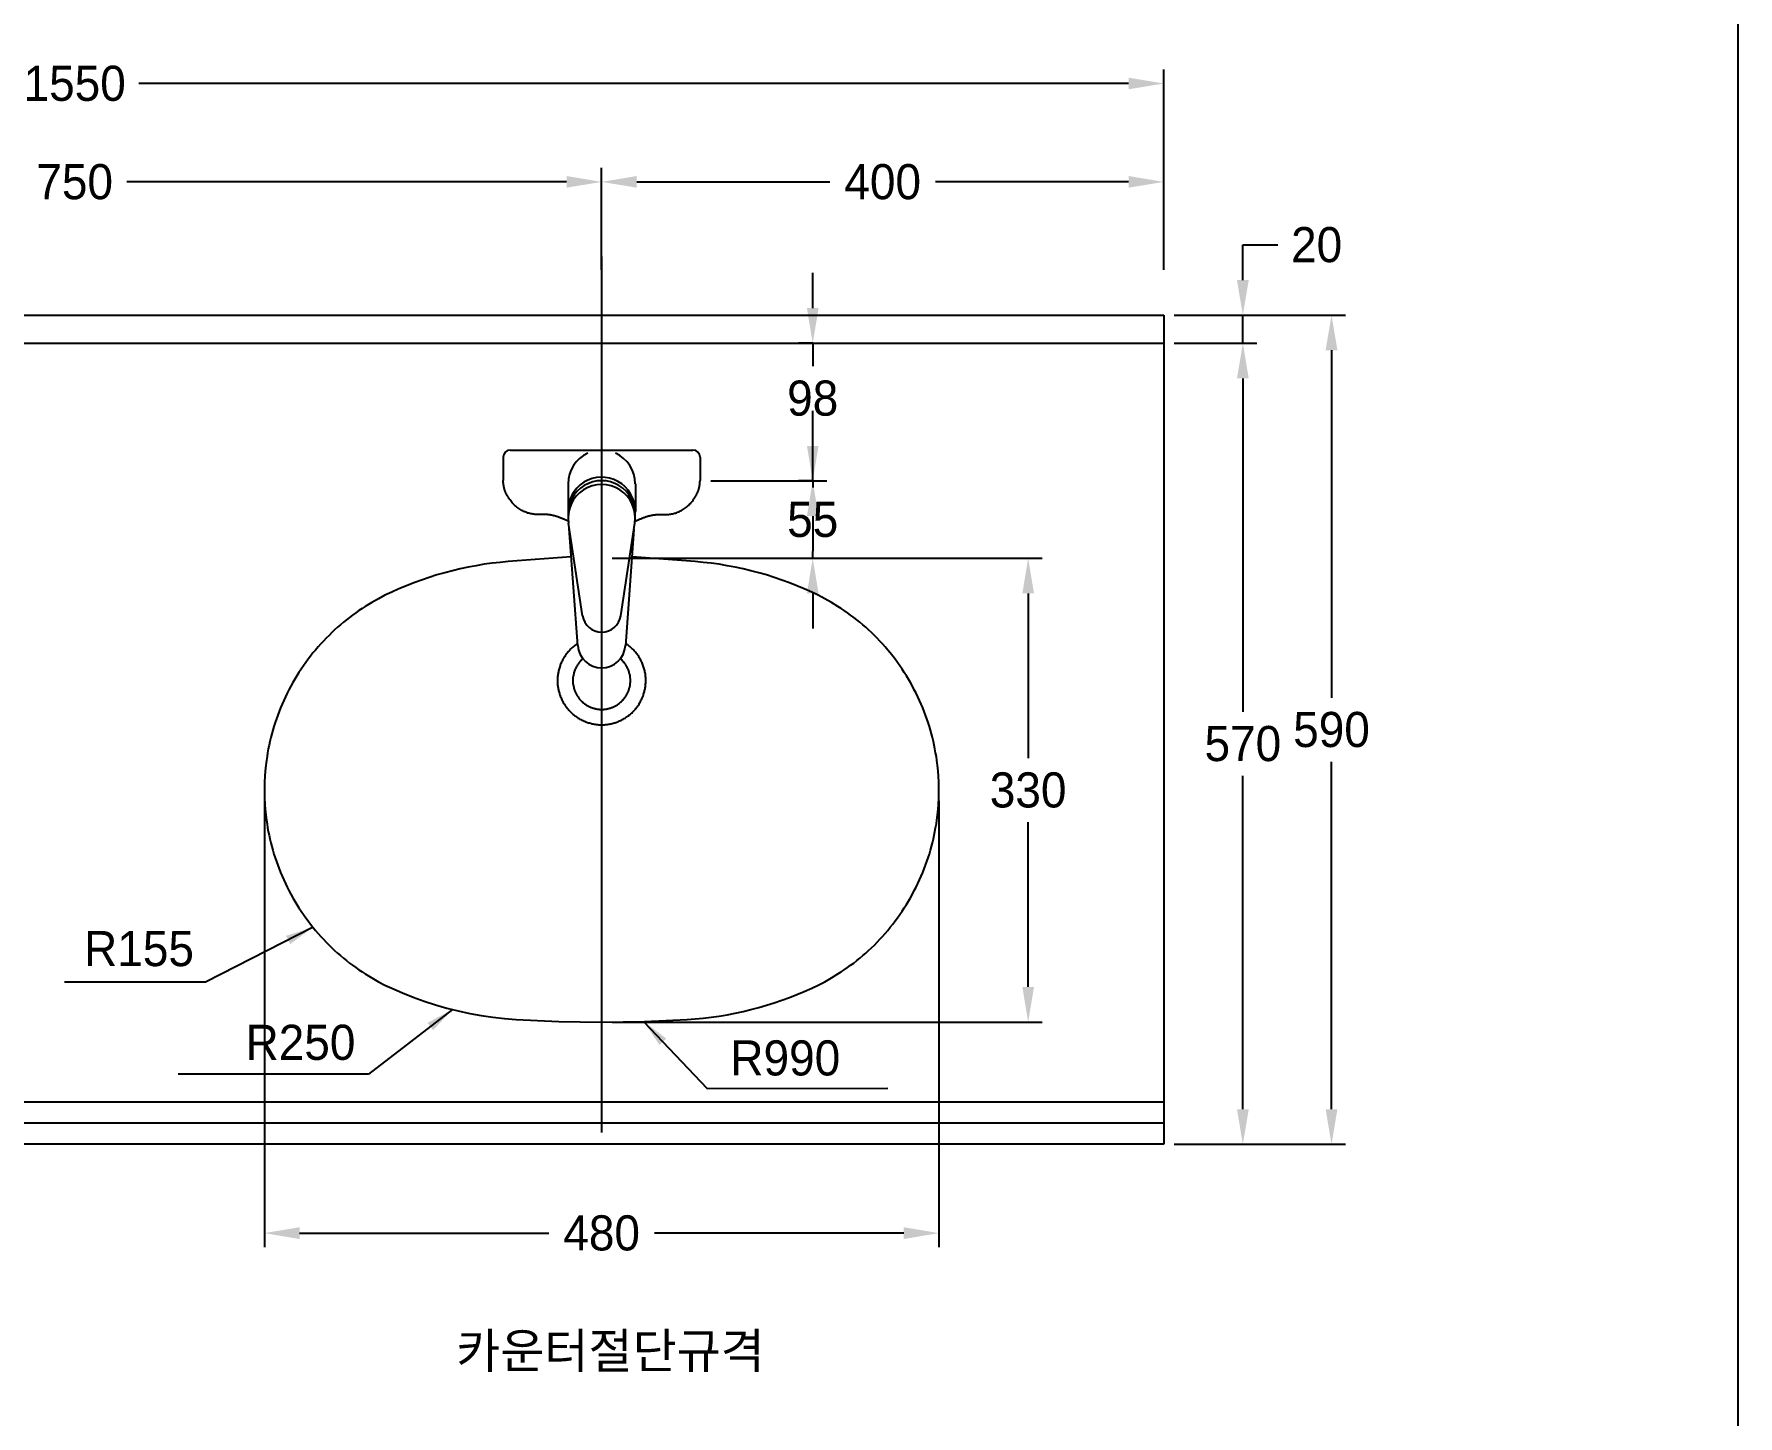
# Model space of a CAD drawing. Header units: millimetres. Extents: x 0 to 4460, y -80 to 3036.
# Drawn here: x 948 to 2160, y 1160 to 2143 of the extents above; entities that cross this region are included whole.
import ezdxf
from ezdxf.lldxf.tags import DXFTag

# ---------------------------------------------------------------- set-up
doc = ezdxf.new("R2010")
doc.units = ezdxf.units.MM
doc.header["$LTSCALE"] = 0.5
doc.header["$MEASUREMENT"] = 0
for name, color, linetype in [('TEXT', 7, 'Continuous'), ('내부선 및 부속', 4, 'Continuous'), ('도각라인', 7, 'Continuous'), ('외형선', 3, 'Continuous'), ('중심선', 1, 'DASHED'), ('치수선', 7, 'Continuous')]:
    doc.layers.add(name, color=color, linetype=linetype)
doc.styles.add('____', font='')
doc.styles.add('____ 01', font='arial.ttf')
doc.styles.add('타이틀', font='H2GTRM.TTF', dxfattribs={"height": 25})
doc.styles.get('____').set_extended_font_data('굴림')
tags = doc.linetypes.add('DASHDOT', pattern=[70, 31, -13, 13, -13]).pattern_tags.tags
tags[10:11] = [DXFTag(74, 4), DXFTag(75, 0), DXFTag(340, '0'), DXFTag(46, 0.0), DXFTag(50, 0.0), DXFTag(44, 0.0), DXFTag(45, 0.0)]
tags[8:9] = [DXFTag(74, 4), DXFTag(75, 0), DXFTag(340, '0'), DXFTag(46, 0.0), DXFTag(50, 0.0), DXFTag(44, 0.0), DXFTag(45, 0.0)]
tags[6:7] = [DXFTag(74, 4), DXFTag(75, 0), DXFTag(340, '0'), DXFTag(46, 0.0), DXFTag(50, 0.0), DXFTag(44, 0.0), DXFTag(45, 0.0)]
tags[4:5] = [DXFTag(74, 4), DXFTag(75, 0), DXFTag(340, '0'), DXFTag(46, 0.0), DXFTag(50, 0.0), DXFTag(44, 0.0), DXFTag(45, 0.0)]
tags = doc.linetypes.add('DASHED', pattern=[25.72, 12.86, -12.86]).pattern_tags.tags
tags[6:7] = [DXFTag(74, 4), DXFTag(75, 0), DXFTag(340, '0'), DXFTag(46, 0.0), DXFTag(50, 0.0), DXFTag(44, 0.0), DXFTag(45, 0.0)]
tags[4:5] = [DXFTag(74, 4), DXFTag(75, 0), DXFTag(340, '0'), DXFTag(46, 0.0), DXFTag(50, 0.0), DXFTag(44, 0.0), DXFTag(45, 0.0)]
doc.dimstyles.new('DEFAULT', dxfattribs={"dimtxt": 30, "dimasz": 20, "dimexe": 20, "dimexo": 0.0625, "dimgap": 0.09, "dimtad": 1, "dimtoh": 1, "dimdec": 0, "dimzin": 0, "dimdsep": 46, "dimtxsty": '____ 01', "dimcen": 0.09, "dimadec": 0, "dimazin": 0, "dimtfac": 1, "dimtdec": 4, "dimtofl": 0, "dimtmove": 0, "dimatfit": 3, "dimfxl": 1, "dimtolj": 1, "dimtzin": 0, "dimarcsym": 0})
doc.dimstyles.new('MSADIM', dxfattribs={"dimtxt": 35, "dimasz": 25, "dimexe": 10, "dimexo": 7.5, "dimgap": 0.09, "dimtad": 0, "dimtoh": 1, "dimdec": 0, "dimzin": 1, "dimdsep": 46, "dimtxsty": '____', "dimcen": 11.25, "dimadec": 0, "dimazin": 0, "dimtfac": 1, "dimtdec": 4, "dimtix": 1, "dimtmove": 0, "dimatfit": 3, "dimfxl": 1, "dimtolj": 1, "dimtzin": 1, "dimarcsym": 0})

# ---------------------------------------------------------------- blocks, each defined once
blk = doc.blocks.new('*D8')
at = {"layer": '치수선', "color": 0, "linetype": 'Continuous', "lineweight": -2, "transparency": 16777216}
for p, q in [((1807.7, 1968.3), (1807.7, 1993.3)), ((1807.7, 1993.3), (1832.7, 1993.3)), ((1758.9, 1943.3), (1817.7, 1943.3)), ((1807.7, 1923.3), (1807.7, 1943.3)), ((1758.9, 1923.3), (1817.7, 1923.3)), ((1807.7, 1898.3), (1807.7, 1873.3))]:
    blk.add_line(p, q, dxfattribs=at)
at = {"layer": '치수선', "color": 0, "linetype": 'Continuous', "transparency": 16777216}
for points in [[(1803.5, 1968.3), (1811.9, 1968.3), (1807.7, 1943.3)], [(1803.5, 1898.3), (1811.9, 1898.3), (1807.7, 1923.3)]]:
    blk.add_solid(points, dxfattribs=at)
at = {"layer": '치수선', "color": 0, "linetype": 'Continuous', "transparency": 16777216, "insert": (1860.2, 1993.3), "char_height": 25, "attachment_point": 5, "style": '____'}
blk.add_mtext('\\A1;20', dxfattribs=at)
blk = doc.blocks.new('*D9')
at = {"layer": '치수선', "color": 0, "linetype": 'Continuous', "lineweight": -2, "transparency": 16777216}
for p, q in [((1351.4, 1975.6), (1351.4, 2048.1)), ((1376.4, 2038.1), (1513.8, 2038.1)), ((1726.4, 2038.1), (1589.1, 2038.1)), ((1751.4, 1975.6), (1751.4, 2048.1))]:
    blk.add_line(p, q, dxfattribs=at)
at = {"layer": '치수선', "color": 0, "linetype": 'Continuous', "transparency": 16777216}
for points in [[(1376.4, 2042.3), (1376.4, 2034), (1351.4, 2038.1)], [(1726.4, 2042.3), (1726.4, 2034), (1751.4, 2038.1)]]:
    blk.add_solid(points, dxfattribs=at)
at = {"layer": '치수선', "color": 0, "linetype": 'Continuous', "transparency": 16777216, "insert": (1551.4, 2038.1), "char_height": 25, "attachment_point": 5, "style": '____'}
blk.add_mtext('\\A1;400', dxfattribs=at)
blk = doc.blocks.new('*D10')
at = {"layer": '치수선', "color": 0, "linetype": 'Continuous', "lineweight": -2, "transparency": 16777216}
for p, q in [((1784.2, 1943.3), (1880.8, 1943.3)), ((1870.8, 1918.3), (1870.8, 1671.1)), ((1870.8, 1378.3), (1870.8, 1625.5)), ((1758.9, 1353.3), (1880.8, 1353.3))]:
    blk.add_line(p, q, dxfattribs=at)
at = {"layer": '치수선', "color": 0, "linetype": 'Continuous', "transparency": 16777216}
for points in [[(1866.6, 1918.3), (1875, 1918.3), (1870.8, 1943.3)], [(1866.6, 1378.3), (1875, 1378.3), (1870.8, 1353.3)]]:
    blk.add_solid(points, dxfattribs=at)
at = {"layer": '치수선', "color": 0, "linetype": 'Continuous', "transparency": 16777216, "insert": (1870.8, 1648.3), "char_height": 25, "attachment_point": 5, "style": '____'}
blk.add_mtext('\\A1;590', dxfattribs=at)
blk = doc.blocks.new('*D11')
at = {"layer": '치수선', "color": 0, "linetype": 'Continuous', "lineweight": -2, "transparency": 16777216}
for p, q in [((1784.2, 1923.3), (1817.7, 1923.3)), ((1807.7, 1898.3), (1807.7, 1661.1)), ((1807.7, 1378.3), (1807.7, 1615.4)), ((1758.9, 1353.3), (1817.7, 1353.3))]:
    blk.add_line(p, q, dxfattribs=at)
at = {"layer": '치수선', "color": 0, "linetype": 'Continuous', "transparency": 16777216}
for points in [[(1803.5, 1898.3), (1811.9, 1898.3), (1807.7, 1923.3)], [(1803.5, 1378.3), (1811.9, 1378.3), (1807.7, 1353.3)]]:
    blk.add_solid(points, dxfattribs=at)
at = {"layer": '치수선', "color": 0, "linetype": 'Continuous', "transparency": 16777216, "insert": (1807.7, 1638.3), "char_height": 25, "attachment_point": 5, "style": '____'}
blk.add_mtext('\\A1;570', dxfattribs=at)
blk = doc.blocks.new('*D14')
at = {"layer": '치수선', "color": 0, "linetype": 'Continuous', "lineweight": -2, "transparency": 16777216}
for p, q in [((601.4, 1975.6), (601.4, 2048.1)), ((626.4, 2038.1), (939.3, 2038.1)), ((1326.4, 2038.1), (1013.5, 2038.1)), ((1351.4, 1975.6), (1351.4, 2048.1))]:
    blk.add_line(p, q, dxfattribs=at)
at = {"layer": '치수선', "color": 0, "linetype": 'Continuous', "transparency": 16777216}
for points in [[(626.4, 2042.3), (626.4, 2034), (601.4, 2038.1)], [(1326.4, 2042.3), (1326.4, 2034), (1351.4, 2038.1)]]:
    blk.add_solid(points, dxfattribs=at)
at = {"layer": '치수선', "color": 0, "linetype": 'Continuous', "transparency": 16777216, "insert": (976.4, 2038.1), "char_height": 25, "attachment_point": 5, "style": '____'}
blk.add_mtext('\\A1;750', dxfattribs=at)
blk = doc.blocks.new('*D20')
at = {"layer": '치수선', "color": 0, "linetype": 'Continuous', "lineweight": -2, "transparency": 16777216}
for p, q in [((201.4, 1975.6), (201.4, 2118.1)), ((1751.4, 1975.6), (1751.4, 2118.1)), ((226.4, 2108.1), (930.7, 2108.1)), ((1726.4, 2108.1), (1022.1, 2108.1))]:
    blk.add_line(p, q, dxfattribs=at)
at = {"layer": '치수선', "color": 0, "linetype": 'Continuous', "transparency": 16777216}
for points in [[(226.4, 2112.3), (226.4, 2104), (201.4, 2108.1)], [(1726.4, 2112.3), (1726.4, 2104), (1751.4, 2108.1)]]:
    blk.add_solid(points, dxfattribs=at)
at = {"layer": '치수선', "color": 0, "linetype": 'Continuous', "transparency": 16777216, "insert": (976.4, 2108.1), "char_height": 25, "attachment_point": 5, "style": '____'}
blk.add_mtext('\\A1;1550', dxfattribs=at)
blk = doc.blocks.new('*D23')
at = {"layer": '치수선', "color": 0, "linetype": 'Continuous', "lineweight": -2, "transparency": 16777216}
for p, q in [((1358.9, 1770.3), (1664.9, 1770.3)), ((1654.9, 1745.3), (1654.9, 1628.1)), ((1654.9, 1465.3), (1654.9, 1582.5)), ((1358.9, 1440.3), (1664.9, 1440.3))]:
    blk.add_line(p, q, dxfattribs=at)
at = {"layer": '치수선', "color": 0, "linetype": 'Continuous', "transparency": 16777216}
for points in [[(1650.8, 1745.3), (1659.1, 1745.3), (1654.9, 1770.3)], [(1650.8, 1465.3), (1659.1, 1465.3), (1654.9, 1440.3)]]:
    blk.add_solid(points, dxfattribs=at)
at = {"layer": '치수선', "color": 0, "linetype": 'Continuous', "transparency": 16777216, "insert": (1654.9, 1605.3), "char_height": 25, "attachment_point": 5, "style": '____'}
blk.add_mtext('\\A1;330', dxfattribs=at)
blk = doc.blocks.new('*D24')
at = {"layer": '치수선', "color": 0, "linetype": 'Continuous', "lineweight": -2, "transparency": 16777216}
for p, q in [((1111.4, 1597.8), (1111.4, 1280.1)), ((1591.4, 1597.8), (1591.4, 1280.1)), ((1136.4, 1290.1), (1313.8, 1290.1)), ((1566.4, 1290.1), (1389.1, 1290.1))]:
    blk.add_line(p, q, dxfattribs=at)
at = {"layer": '치수선', "color": 0, "linetype": 'Continuous', "transparency": 16777216}
for points in [[(1136.4, 1294.3), (1136.4, 1285.9), (1111.4, 1290.1)], [(1566.4, 1294.3), (1566.4, 1285.9), (1591.4, 1290.1)]]:
    blk.add_solid(points, dxfattribs=at)
at = {"layer": '치수선', "color": 0, "linetype": 'Continuous', "transparency": 16777216, "insert": (1351.4, 1290.1), "char_height": 25, "attachment_point": 5, "style": '____'}
blk.add_mtext('\\A1;480', dxfattribs=at)
blk = doc.blocks.new('*D1')
at = {"layer": '치수선', "color": 0, "linetype": 'Continuous', "lineweight": -2, "transparency": 16777216}
for p, q in [((1501.6, 1850.3), (1501.6, 1875.3)), ((1429.1, 1825.3), (1511.6, 1825.3)), ((1501.6, 1825.3), (1501.6, 1820.6)), ((1456.8, 1770.3), (1511.6, 1770.3)), ((1501.6, 1770.3), (1501.6, 1775)), ((1501.6, 1745.3), (1501.6, 1720.3))]:
    blk.add_line(p, q, dxfattribs=at)
at = {"layer": '치수선', "color": 0, "linetype": 'Continuous', "transparency": 16777216}
for points in [[(1497.5, 1850.3), (1505.8, 1850.3), (1501.6, 1825.3)], [(1497.5, 1745.3), (1505.8, 1745.3), (1501.6, 1770.3)]]:
    blk.add_solid(points, dxfattribs=at)
at = {"layer": '치수선', "color": 0, "linetype": 'Continuous', "transparency": 16777216, "insert": (1501.6, 1797.8), "char_height": 25, "attachment_point": 5, "style": '____'}
blk.add_mtext('\\A1;55', dxfattribs=at)
blk = doc.blocks.new('*D2')
at = {"layer": '치수선', "color": 0, "linetype": 'Continuous', "lineweight": -2, "transparency": 16777216}
for p, q in [((1501.6, 1948.3), (1501.6, 1973.3)), ((1501.6, 1923.3), (1491.6, 1923.3)), ((1501.6, 1923.3), (1501.6, 1906.9)), ((1501.6, 1825.3), (1501.6, 1861.3)), ((1501.6, 1825.3), (1491.6, 1825.3)), ((1501.6, 1800.3), (1501.6, 1775.3))]:
    blk.add_line(p, q, dxfattribs=at)
at = {"layer": '치수선', "color": 0, "linetype": 'Continuous', "transparency": 16777216}
for points in [[(1497.5, 1948.3), (1505.8, 1948.3), (1501.6, 1923.3)], [(1497.5, 1800.3), (1505.8, 1800.3), (1501.6, 1825.3)]]:
    blk.add_solid(points, dxfattribs=at)
at = {"layer": '치수선', "color": 0, "linetype": 'Continuous', "transparency": 16777216, "insert": (1501.6, 1884.1), "char_height": 25, "attachment_point": 5, "style": '____'}
blk.add_mtext('\\A1;98', dxfattribs=at)

msp = doc.modelspace()

# ---------------------------------------------------------------- linework, layer by layer
at = {"layer": '내부선 및 부속', "linetype": 'Continuous'}
for p, q in [((1286.4, 1847.3), (1416.4, 1847.3)), ((1281.4, 1842.3), (1281.4, 1825.7)), ((1421.4, 1842.3), (1421.4, 1825.7))]:
    msp.add_line(p, q, dxfattribs=at)
for points in [[(1327.5, 1823.3), (1327.5, 1804.1)], [(1375.4, 1823.3), (1375.4, 1804.1)], [(1337.8, 1729.4), (1327.8, 1795.3)], [(1365, 1729.4), (1375.1, 1795.3)], [(1375.4, 1804.1), (1375.3, 1803.3)], [(1334.5, 1708.1), (1328.4, 1791.4)], [(1374.4, 1790.7), (1368.3, 1708.1)], [(1334.4, 1709.7), (1334.3, 1709.7), (1333.7, 1709.3), (1333.2, 1708.9), (1332.6, 1708.4), (1332, 1708), (1331.4, 1707.5), (1330.9, 1707.1), (1330.3, 1706.6), (1329.8, 1706.1), (1329.3, 1705.6), (1328.7, 1705), (1328.2, 1704.5), (1327.7, 1704), (1327.3, 1703.4), (1326.8, 1702.8), (1326.3, 1702.2), (1325.9, 1701.6), (1325.5, 1701), (1325.1, 1700.4), (1324.7, 1699.8), (1324.3, 1699.1), (1323.9, 1698.5), (1323.6, 1697.8), (1323.2, 1697.2), (1322.9, 1696.5), (1322.6, 1695.8), (1322.3, 1695.2), (1322, 1694.5), (1321.8, 1693.8), (1321.6, 1693.1), (1321.3, 1692.4), (1321.1, 1691.7), (1320.9, 1691), (1320.8, 1690.3), (1320.6, 1689.6), (1320.5, 1688.9), (1320.4, 1688.2), (1320.3, 1687.5), (1320.2, 1686.8), (1320.1, 1686.1), (1320.1, 1685.4), (1320, 1684.7), (1320, 1684.1), (1320, 1683.4), (1320, 1682.7), (1320, 1682), (1320, 1681.4), (1320.1, 1680.7), (1320.1, 1680), (1320.2, 1679.4), (1320.3, 1678.7), (1320.4, 1678.1), (1320.5, 1677.4), (1320.7, 1676.8), (1320.8, 1676.1), (1321, 1675.5), (1321.1, 1674.8), (1321.3, 1674.2), (1321.5, 1673.5), (1321.8, 1672.8), (1322, 1672.2), (1322.3, 1671.5), (1322.5, 1670.9), (1322.8, 1670.2), (1323.1, 1669.6), (1323.4, 1668.9), (1323.8, 1668.3), (1324.1, 1667.7), (1324.5, 1667), (1324.9, 1666.4), (1325.3, 1665.8), (1325.7, 1665.2), (1326.1, 1664.6), (1326.6, 1664), (1327, 1663.5), (1327.5, 1662.9), (1328, 1662.3), (1328.5, 1661.8), (1329, 1661.2), (1329.5, 1660.7), (1330.1, 1660.2), (1330.6, 1659.7), (1331.2, 1659.2), (1331.7, 1658.8), (1332.3, 1658.3), (1332.9, 1657.9), (1333.5, 1657.4), (1334.1, 1657), (1334.8, 1656.6), (1335.4, 1656.2), (1336, 1655.9), (1336.7, 1655.5), (1337.3, 1655.2), (1338, 1654.9), (1338.7, 1654.5), (1339.3, 1654.3), (1340, 1654), (1340.7, 1653.7), (1341.3, 1653.5), (1342, 1653.3), (1342.7, 1653.1), (1343.4, 1652.9), (1344.1, 1652.7), (1344.7, 1652.6), (1345.4, 1652.4), (1346.1, 1652.3), (1346.8, 1652.2), (1347.4, 1652.1), (1348.1, 1652), (1348.8, 1652), (1349.5, 1651.9), (1350.1, 1651.9), (1350.8, 1651.8), (1351.4, 1651.8), (1352.1, 1651.8), (1352.7, 1651.9), (1353.4, 1651.9), (1354.1, 1652), (1354.7, 1652), (1355.4, 1652.1), (1356.1, 1652.2), (1356.8, 1652.3), (1357.4, 1652.4), (1358.1, 1652.6), (1358.8, 1652.7), (1359.5, 1652.9), (1360.2, 1653.1), (1360.8, 1653.3), (1361.5, 1653.5), (1362.2, 1653.7), (1362.9, 1654), (1363.5, 1654.3), (1364.2, 1654.6), (1364.9, 1654.9), (1365.5, 1655.2), (1366.2, 1655.5), (1366.8, 1655.9), (1367.5, 1656.2), (1368.1, 1656.6), (1368.7, 1657), (1369.3, 1657.4), (1369.9, 1657.9), (1370.5, 1658.3), (1371.1, 1658.8), (1371.7, 1659.2), (1372.2, 1659.7), (1372.8, 1660.2), (1373.3, 1660.7), (1373.9, 1661.3), (1374.4, 1661.8), (1374.9, 1662.3), (1375.4, 1662.9), (1375.8, 1663.5), (1376.3, 1664), (1376.7, 1664.6), (1377.2, 1665.2), (1377.6, 1665.8), (1378, 1666.4), (1378.4, 1667.1), (1378.7, 1667.7), (1379.1, 1668.3), (1379.4, 1669), (1379.7, 1669.6), (1380, 1670.2), (1380.3, 1670.9), (1380.6, 1671.5), (1380.8, 1672.2), (1381.1, 1672.9), (1381.3, 1673.5), (1381.5, 1674.2), (1381.7, 1674.8), (1381.9, 1675.5), (1382, 1676.1), (1382.2, 1676.8), (1382.3, 1677.5), (1382.4, 1678.1), (1382.5, 1678.8), (1382.6, 1679.4), (1382.7, 1680.1), (1382.7, 1680.7), (1382.8, 1681.4), (1382.8, 1682), (1382.8, 1682.7), (1382.9, 1683.4), (1382.8, 1684.1), (1382.8, 1684.8), (1382.8, 1685.4), (1382.7, 1686.1), (1382.7, 1686.8), (1382.6, 1687.5), (1382.5, 1688.2), (1382.3, 1688.9), (1382.2, 1689.6), (1382.1, 1690.3), (1381.9, 1691), (1381.7, 1691.7), (1381.5, 1692.4), (1381.3, 1693.1), (1381, 1693.8), (1380.8, 1694.5), (1380.5, 1695.2), (1380.2, 1695.9), (1379.9, 1696.5), (1379.6, 1697.2), (1379.3, 1697.9), (1378.9, 1698.5), (1378.6, 1699.2), (1378.2, 1699.8), (1377.8, 1700.4), (1377.4, 1701), (1376.9, 1701.6), (1376.5, 1702.2), (1376, 1702.8), (1375.6, 1703.4), (1375.1, 1704), (1374.6, 1704.5), (1374.1, 1705.1), (1373.6, 1705.6), (1373, 1706.1), (1372.5, 1706.6), (1372, 1707.1), (1371.4, 1707.6), (1370.8, 1708), (1370.3, 1708.4), (1369.7, 1708.9), (1369.1, 1709.3), (1368.5, 1709.7), (1368.4, 1709.7)], [(1338, 1698.8), (1337.7, 1698.5), (1337.3, 1698.1), (1336.9, 1697.8), (1336.6, 1697.4), (1336.2, 1697), (1335.8, 1696.6), (1335.5, 1696.2), (1335.2, 1695.8), (1334.9, 1695.4), (1334.6, 1694.9), (1334.3, 1694.5), (1334, 1694.1), (1333.7, 1693.6), (1333.5, 1693.2), (1333.2, 1692.7), (1333, 1692.2), (1332.8, 1691.8), (1332.6, 1691.3), (1332.4, 1690.8), (1332.2, 1690.3), (1332, 1689.9), (1331.9, 1689.4), (1331.7, 1688.9), (1331.6, 1688.4), (1331.5, 1688), (1331.4, 1687.5), (1331.3, 1687), (1331.2, 1686.5), (1331.1, 1686.1), (1331, 1685.6), (1331, 1685.1), (1331, 1684.7), (1330.9, 1684.2), (1330.9, 1683.7), (1330.9, 1683.3), (1330.9, 1682.8), (1330.9, 1682.4), (1331, 1681.9), (1331, 1681.4), (1331, 1681), (1331.1, 1680.5), (1331.2, 1680), (1331.3, 1679.5), (1331.4, 1679.1), (1331.5, 1678.6), (1331.6, 1678.1), (1331.7, 1677.6), (1331.9, 1677.2), (1332, 1676.7), (1332.2, 1676.2), (1332.4, 1675.7), (1332.6, 1675.3), (1332.8, 1674.8), (1333, 1674.3), (1333.2, 1673.9), (1333.5, 1673.4), (1333.7, 1672.9), (1334, 1672.5), (1334.3, 1672.1), (1334.6, 1671.6), (1334.9, 1671.2), (1335.2, 1670.8), (1335.5, 1670.4), (1335.8, 1669.9), (1336.2, 1669.6), (1336.6, 1669.2), (1336.9, 1668.8), (1337.3, 1668.4), (1337.7, 1668.1), (1338.1, 1667.7), (1338.5, 1667.4), (1338.9, 1667), (1339.3, 1666.7), (1339.8, 1666.4), (1340.2, 1666.1), (1340.6, 1665.8), (1341.1, 1665.6), (1341.5, 1665.3), (1342, 1665.1), (1342.5, 1664.8), (1342.9, 1664.6), (1343.4, 1664.4), (1343.9, 1664.2), (1344.3, 1664), (1344.8, 1663.9), (1345.3, 1663.7), (1345.8, 1663.6), (1346.3, 1663.4), (1346.7, 1663.3), (1347.2, 1663.2), (1347.7, 1663.1), (1348.2, 1663), (1348.6, 1663), (1349.1, 1662.9), (1349.6, 1662.9), (1350, 1662.8), (1350.5, 1662.8), (1351, 1662.8), (1351.4, 1662.8), (1351.9, 1662.8), (1352.3, 1662.8), (1352.8, 1662.8), (1353.3, 1662.9), (1353.7, 1662.9), (1354.2, 1663), (1354.7, 1663), (1355.1, 1663.1), (1355.6, 1663.2), (1356.1, 1663.3), (1356.6, 1663.4), (1357.1, 1663.6), (1357.5, 1663.7), (1358, 1663.9), (1358.5, 1664), (1359, 1664.2), (1359.4, 1664.4), (1359.9, 1664.6), (1360.4, 1664.8), (1360.8, 1665.1), (1361.3, 1665.3), (1361.7, 1665.6), (1362.2, 1665.8), (1362.6, 1666.1), (1363.1, 1666.4), (1363.5, 1666.7), (1363.9, 1667), (1364.3, 1667.4), (1364.7, 1667.7), (1365.1, 1668.1), (1365.5, 1668.4), (1365.9, 1668.8), (1366.3, 1669.2), (1366.6, 1669.6), (1367, 1669.9), (1367.3, 1670.4), (1367.7, 1670.8), (1368, 1671.2), (1368.3, 1671.6), (1368.6, 1672.1), (1368.9, 1672.5), (1369.1, 1672.9), (1369.4, 1673.4), (1369.6, 1673.9), (1369.9, 1674.3), (1370.1, 1674.8), (1370.3, 1675.3), (1370.5, 1675.7), (1370.7, 1676.2), (1370.8, 1676.7), (1371, 1677.2), (1371.1, 1677.6), (1371.3, 1678.1), (1371.4, 1678.6), (1371.5, 1679.1), (1371.6, 1679.5), (1371.7, 1680), (1371.7, 1680.5), (1371.8, 1681), (1371.8, 1681.4), (1371.9, 1681.9), (1371.9, 1682.4), (1371.9, 1682.8), (1371.9, 1683.3)], [(1371.9, 1683.3), (1371.9, 1683.7), (1371.9, 1684.2), (1371.9, 1684.7), (1371.8, 1685.1), (1371.8, 1685.6), (1371.7, 1686.1), (1371.7, 1686.5), (1371.6, 1687), (1371.5, 1687.5), (1371.4, 1688), (1371.3, 1688.4), (1371.1, 1688.9), (1371, 1689.4), (1370.8, 1689.9), (1370.7, 1690.3), (1370.5, 1690.8), (1370.3, 1691.3), (1370.1, 1691.8), (1369.9, 1692.2), (1369.6, 1692.7), (1369.4, 1693.2), (1369.1, 1693.6), (1368.9, 1694.1), (1368.6, 1694.5), (1368.3, 1694.9), (1368, 1695.4), (1367.7, 1695.8), (1367.3, 1696.2), (1367, 1696.6), (1366.6, 1697), (1366.3, 1697.4), (1365.9, 1697.8), (1365.5, 1698.1), (1365.1, 1698.5), (1364.8, 1698.8)]]:
    msp.add_lwpolyline(points, dxfattribs=at)
for centre, radius, start, end in [((1286.4, 1842.3), 5, 90, 180), ((1351.4, 1823.3), 23.9, 114.4081, 180), ((1351.4, 1823.3), 23.9, 0, 65.5919), ((1416.4, 1842.3), 5, 0, 90), ((1351.4, 1804.1), 23.9, 0, 182.9973), ((1351.4, 1801.6), 23.9, 356.8027, 183.1973), ((1351.4, 1798.9), 23.9, 351.3148, 188.6852), ((1351.4, 1731.4), 13.7, 188.4615, 351.5385), ((1351.4, 1709.2), 16.9, 183.49, 356.51)]:
    msp.add_arc(centre, radius, start, end, dxfattribs=at)
for points in [[(1306.4, 1801.5), (1291.8, 1800.8), (1284.4, 1814.7), (1281.4, 1819.4), (1281.4, 1825.7)], [(1396.4, 1801.5), (1411, 1800.8), (1418.4, 1814.7), (1421.5, 1819.4), (1421.4, 1825.7)]]:
    msp.add_rational_spline(points, [1, 0.775275130784, 0.895394481921, 0.931831650403, 1], degree=2, knots=[0, 0, 0, 30.130179, 30.130179, 39.269908, 39.269908, 39.269908], dxfattribs=at)
for points in [[(1308.7, 1801.5), (1307.6, 1801.5), (1306.4, 1801.5)], [(1394.1, 1801.5), (1395.3, 1801.5), (1396.4, 1801.5)]]:
    msp.add_open_spline(points, degree=2, dxfattribs=at)
for points, weights in [([(1320.3, 1799.7), (1314.8, 1801.7), (1308.7, 1801.5)], [1, 0.933773440227, 1]), ([(1327.6, 1796.6), (1325.5, 1797.8), (1320.3, 1799.7)], [1, 0.958237368704, 1]), ([(1375.2, 1796.6), (1377.3, 1797.8), (1382.5, 1799.7)], [1, 0.958237368704, 1]), ([(1382.5, 1799.7), (1388, 1801.7), (1394.1, 1801.5)], [1, 0.933773440227, 1])]:
    msp.add_rational_spline(points, weights, degree=2, dxfattribs=at)
at = {"layer": '도각라인', "color": 7}
msp.add_line((2160, 3036), (2160, 0), dxfattribs=at)
at = {"layer": '외형선', "linetype": 'Continuous'}
for points in [[(201.4, 1943.3), (1751.4, 1943.3)], [(1751.4, 1943.3), (1751.4, 1353.3)], [(201.4, 1923.3), (1751.4, 1923.3)], [(1329.8, 1771.3), (1284.8, 1768), (1279.1, 1767.4), (1273.5, 1766.8), (1267.8, 1766), (1262.1, 1765), (1256.5, 1763.9), (1250.8, 1762.7), (1245.2, 1761.4), (1239.7, 1759.9), (1234.1, 1758.4), (1228.7, 1756.6), (1223.2, 1754.8), (1217.8, 1752.8), (1212.5, 1750.8), (1207.2, 1748.6), (1202, 1746.2)], [(1500.9, 1746.2), (1495.6, 1748.6), (1490.4, 1750.8), (1485, 1752.8), (1479.6, 1754.8), (1474.2, 1756.6), (1468.7, 1758.4), (1463.2, 1759.9), (1457.6, 1761.4), (1452, 1762.7), (1446.4, 1763.9), (1440.7, 1765), (1435.1, 1766), (1429.4, 1766.8), (1423.7, 1767.4), (1418, 1768), (1373, 1771.3)], [(1202, 1746.2), (1197.2, 1744), (1192.5, 1741.5), (1187.9, 1738.9), (1183.2, 1736.1), (1181, 1734.6), (1178.7, 1733.1), (1176.5, 1731.5), (1174.2, 1729.9), (1172, 1728.2), (1169.9, 1726.5), (1167.7, 1724.8), (1165.6, 1723), (1163.5, 1721.2), (1161.4, 1719.3), (1159.4, 1717.4), (1157.4, 1715.4), (1155.4, 1713.4), (1153.4, 1711.4), (1151.5, 1709.3), (1149.6, 1707.2), (1147.8, 1705), (1146, 1702.9), (1144.2, 1700.6), (1142.5, 1698.4), (1140.8, 1696.1), (1139.2, 1693.8), (1137.6, 1691.4), (1136, 1689.1), (1134.5, 1686.6), (1133, 1684.2), (1131.6, 1681.8), (1130.2, 1679.3), (1128.9, 1676.8), (1127.6, 1674.2), (1126.4, 1671.7), (1125.2, 1669.1), (1124, 1666.5), (1122.9, 1663.9), (1121.9, 1661.3), (1120.9, 1658.7), (1120, 1656), (1119.1, 1653.4), (1118.2, 1650.7), (1117.4, 1648), (1116.7, 1645.4), (1116, 1642.7), (1115.4, 1640), (1114.8, 1637.3), (1114.2, 1634.6), (1113.7, 1631.9), (1113.3, 1629.2), (1112.9, 1626.5), (1112.2, 1621.2), (1111.8, 1615.8), (1111.5, 1610.5), (1111.4, 1605.3), (1111.5, 1600), (1111.8, 1594.7), (1112.2, 1589.4), (1112.9, 1584), (1113.3, 1581.3), (1113.7, 1578.6), (1114.2, 1575.9), (1114.8, 1573.2), (1115.4, 1570.6), (1116, 1567.9), (1116.7, 1565.2), (1117.4, 1562.5), (1118.2, 1559.8), (1119.1, 1557.2), (1120, 1554.5), (1120.9, 1551.9), (1121.9, 1549.2), (1122.9, 1546.6), (1124, 1544), (1125.2, 1541.4), (1126.4, 1538.9), (1127.6, 1536.3), (1128.9, 1533.8), (1130.2, 1531.3), (1131.6, 1528.8), (1133, 1526.3), (1134.5, 1523.9), (1136, 1521.5), (1137.6, 1519.1), (1139.2, 1516.8), (1140.8, 1514.5), (1142.5, 1512.2), (1144.2, 1509.9), (1146, 1507.7), (1147.8, 1505.5), (1149.6, 1503.4), (1151.5, 1501.2), (1153.4, 1499.2), (1155.4, 1497.1), (1157.4, 1495.1), (1159.4, 1493.2), (1161.4, 1491.3), (1163.5, 1489.4), (1165.6, 1487.6), (1167.7, 1485.8), (1169.9, 1484), (1172, 1482.3), (1174.2, 1480.7), (1176.5, 1479.1), (1178.7, 1477.5), (1181, 1476), (1183.2, 1474.5), (1187.9, 1471.7), (1192.5, 1469), (1197.2, 1466.6), (1202, 1464.3)], [(1500.9, 1464.3), (1505.6, 1466.6), (1510.3, 1469), (1515, 1471.7), (1519.6, 1474.5), (1521.9, 1476), (1524.1, 1477.5), (1526.4, 1479.1), (1528.6, 1480.7), (1530.8, 1482.3), (1533, 1484), (1535.1, 1485.8), (1537.3, 1487.6), (1539.4, 1489.4), (1541.4, 1491.3), (1543.5, 1493.2), (1545.5, 1495.1), (1547.5, 1497.1), (1549.4, 1499.2), (1551.3, 1501.2), (1553.2, 1503.4), (1555, 1505.5), (1556.8, 1507.7), (1558.6, 1509.9), (1560.3, 1512.2), (1562, 1514.5), (1563.7, 1516.8), (1565.3, 1519.1), (1566.8, 1521.5), (1568.3, 1523.9), (1569.8, 1526.3), (1571.2, 1528.8), (1572.6, 1531.3), (1573.9, 1533.8), (1575.2, 1536.3), (1576.5, 1538.9), (1577.7, 1541.4), (1578.8, 1544), (1579.9, 1546.6), (1580.9, 1549.2), (1581.9, 1551.9), (1582.9, 1554.5), (1583.8, 1557.2), (1584.6, 1559.8), (1585.4, 1562.5), (1586.1, 1565.2), (1586.8, 1567.9), (1587.5, 1570.6), (1588.1, 1573.2), (1588.6, 1575.9), (1589.1, 1578.6), (1589.6, 1581.3), (1590, 1584), (1590.6, 1589.4), (1591.1, 1594.7), (1591.3, 1600), (1591.4, 1605.3), (1591.3, 1610.5), (1591.1, 1615.8), (1590.6, 1621.2), (1590, 1626.5), (1589.6, 1629.2), (1589.1, 1631.9), (1588.6, 1634.6), (1588.1, 1637.3), (1587.5, 1640), (1586.8, 1642.7), (1586.1, 1645.4), (1585.4, 1648), (1584.6, 1650.7), (1583.8, 1653.4), (1582.9, 1656), (1581.9, 1658.7), (1580.9, 1661.3), (1579.9, 1663.9), (1578.8, 1666.5), (1577.7, 1669.1), (1576.5, 1671.7), (1575.2, 1674.2), (1573.9, 1676.8), (1572.6, 1679.3), (1571.2, 1681.8), (1569.8, 1684.2), (1568.3, 1686.6), (1566.8, 1689.1), (1565.3, 1691.4), (1563.7, 1693.8), (1562, 1696.1), (1560.3, 1698.4), (1558.6, 1700.6), (1556.8, 1702.9), (1555, 1705), (1553.2, 1707.2), (1551.3, 1709.3), (1549.4, 1711.4), (1547.5, 1713.4), (1545.5, 1715.4), (1543.5, 1717.4), (1541.4, 1719.3), (1539.4, 1721.2), (1537.3, 1723), (1535.1, 1724.8), (1533, 1726.5), (1530.8, 1728.2), (1528.6, 1729.9), (1526.4, 1731.5), (1524.1, 1733.1), (1521.9, 1734.6), (1519.6, 1736.1), (1515, 1738.9), (1510.3, 1741.5), (1505.6, 1744), (1500.9, 1746.2)], [(1202, 1464.3), (1209.6, 1461), (1217.4, 1457.9), (1225.2, 1455.1), (1233.2, 1452.5), (1241.2, 1450.2), (1249.3, 1448.2), (1257.5, 1446.4), (1265.7, 1444.9), (1273.9, 1443.7), (1282.2, 1442.8), (1290.5, 1442.2)], [(1412.3, 1442.2), (1418, 1442.6), (1423.7, 1443.1), (1429.4, 1443.8), (1435.1, 1444.6), (1440.7, 1445.5), (1446.4, 1446.6), (1452, 1447.8), (1457.6, 1449.2), (1463.2, 1450.6), (1468.7, 1452.2), (1474.2, 1453.9), (1479.6, 1455.8), (1485, 1457.7), (1490.4, 1459.8), (1495.6, 1462), (1500.9, 1464.3)], [(1290.5, 1442.2), (1321, 1440.7), (1351.4, 1440.3), (1381.9, 1440.7), (1412.3, 1442.2)], [(1751.4, 1383.3), (201.4, 1383.3)], [(1751.4, 1368.3), (201.4, 1368.3)], [(1751.4, 1353.3), (201.4, 1353.3)]]:
    msp.add_lwpolyline(points, dxfattribs=at)
at = {"layer": '중심선', "linetype": 'DASHDOT'}
msp.add_lwpolyline([(1351.4, 1985.1), (1351.4, 1361.6)], dxfattribs=at)

# ---------------------------------------------------------------- texts
at = {"layer": 'TEXT', "insert": (1153.6, 1218.9), "char_height": 25, "width": 408.243, "attachment_point": 1, "line_spacing_factor": 0.963855, "style": '타이틀'}
msp.add_mtext('\\pxqc;{\\fGulim|b0|i0|c129|p50;카운터절단규격}', dxfattribs=at)
at = {"layer": '치수선', "linetype": 'Continuous', "char_height": 25, "attachment_point": 5, "style": '____'}
for s, insert in [('\\A1;R155', (1022.2, 1492.4)), ('\\A1;R250', (1137.1, 1425.7)), ('\\A1;R990', (1482.1, 1414.6))]:
    msp.add_mtext(s, dxfattribs=dict(at, insert=insert))

# ---------------------------------------------------------------- dimensions: what is measured, and where the dimension line sits
at = {"layer": '치수선', "linetype": 'Continuous'}
for base, p1, p2, picture, middle in [((1751.4, 2108.1), (201.4, 1968.1), (1751.4, 1968.1), '*D20', (976.4, 2108.1)), ((1351.4, 2038.1), (601.4, 1968.1), (1351.4, 1968.1), '*D14', (976.4, 2038.1)), ((1751.4, 2038.1), (1351.4, 1968.1), (1751.4, 1968.1), '*D9', (1551.4, 2038.1)), ((1111.4, 1290.1), (1591.4, 1605.3), (1111.4, 1605.3), '*D24', (1351.4, 1290.1))]:
    dim = msp.add_linear_dim(base=base, p1=p1, p2=p2, dimstyle='MSADIM', override={"dimtxt": 25, "dimgap": 10, "dimtih": 1}, dxfattribs=at)
    dim.commit()
    dim.dimension.update_dxf_attribs({"geometry": picture, "text_midpoint": middle})
for base, p1, p2, picture, middle in [((1807.7, 1943.3), (1751.4, 1923.3), (1751.4, 1943.3), '*D8', (1860.2, 1993.3)), ((1501.6, 1825.3), (1509.1, 1923.3), (1509.1, 1825.3), '*D2', (1501.6, 1884.1))]:
    dim = msp.add_linear_dim(base=base, p1=p1, p2=p2, angle=90, dimstyle='MSADIM', override={"dimtxt": 25, "dimgap": 10, "dimtih": 1}, dxfattribs=at)
    dim.commit()
    dim.dimension.update_dxf_attribs({"geometry": picture, "text_midpoint": middle, "dimtype": 160})
for base, p1, p2, angle, picture, middle in [((1870.8, 1943.3), (1751.4, 1353.3), (1776.7, 1943.3), 90, '*D10', (1870.8, 1648.3)), ((1807.7, 1353.3), (1776.7, 1923.3), (1751.4, 1353.3), 90, '*D11', (1807.7, 1638.3)), ((1501.6, 1770.3), (1421.6, 1825.3), (1449.3, 1770.3), 90, '*D1', (1501.6, 1797.8)), ((1654.9, 1770.3), (1351.4, 1440.3), (1351.4, 1770.3), 270, '*D23', (1654.9, 1605.3))]:
    dim = msp.add_linear_dim(base=base, p1=p1, p2=p2, angle=angle, dimstyle='MSADIM', override={"dimtxt": 25, "dimgap": 10, "dimtih": 1}, dxfattribs=at)
    dim.commit()
    dim.dimension.update_dxf_attribs({"geometry": picture, "text_midpoint": middle})

# ---------------------------------------------------------------- leaders
at = {"layer": '치수선'}
for points in [[(1146.1, 1507.8), (1069.6, 1468.7), (969.1, 1468.7)], [(1245.3, 1449.3), (1185.4, 1403.1), (1050, 1403.1)], [(1381.2, 1440.8), (1426.5, 1393.1), (1555.1, 1393.2)]]:
    msp.add_leader(points, dimstyle='DEFAULT', dxfattribs=at)

doc.saveas('drawing.dxf')
